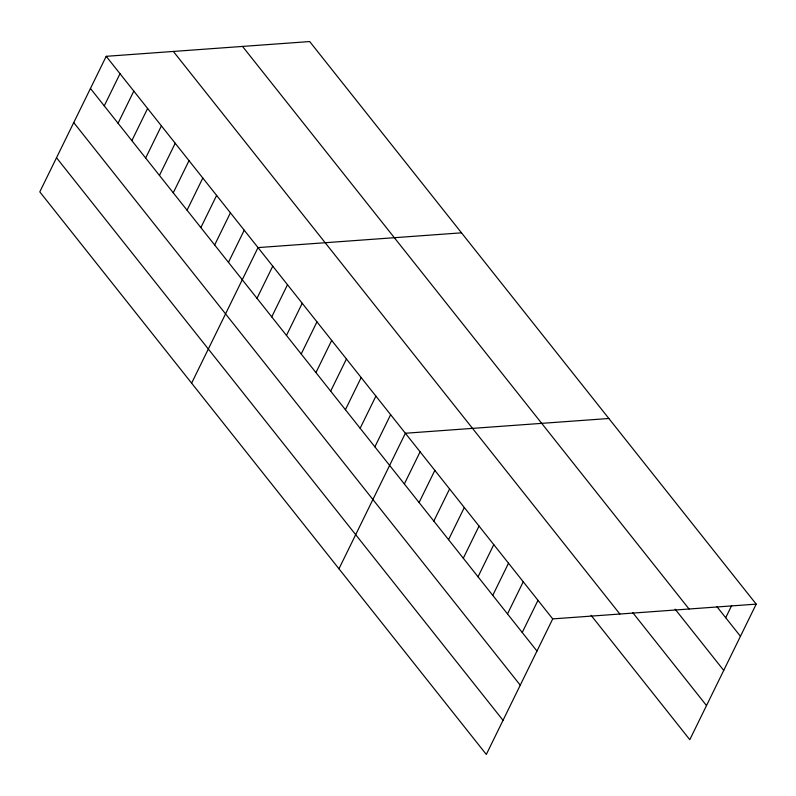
<?xml version="1.0" encoding="UTF-8"?>
<svg xmlns="http://www.w3.org/2000/svg" width="796" height="796" viewBox="0 0 796 796"><rect width="100%" height="100%" fill="white"/><g stroke="black" fill="none" stroke-linecap="round" stroke-linejoin="round"><path stroke-width="1.19" d="M756.2 604.134L309.684 41.551L106.206 56.317L39.8 191.866L486.316 754.449L552.722 618.9L756.2 604.134L689.794 739.683L591.07 615.298M104.256 105.868L120.007 73.71M118.057 123.251L133.808 91.092M131.857 140.643L147.608 108.485M145.658 158.026L161.409 125.877M159.459 175.419L175.21 143.26M173.259 192.811L189.01 160.653M187.06 210.194L202.811 178.045M200.861 227.586L216.611 195.428M214.661 244.979L230.412 212.821M228.462 262.362L244.223 230.203M191.617 383.145L258.023 247.596L461.501 232.83M256.999 298.321L272.759 266.163M271.735 316.888L287.485 284.729M286.47 335.444L302.221 303.296M301.206 354.011L316.957 321.863M315.942 372.578L331.693 340.419M330.678 391.144L346.429 358.986M345.414 409.711L361.165 377.553M360.15 428.278L375.901 396.119M374.886 446.845L390.637 414.686M338.967 568.792L405.373 433.253L608.85 418.487M404.358 483.968L420.109 451.81M419.084 502.535L434.845 470.376M433.82 521.101L449.581 488.943M448.556 539.668L464.317 507.51M463.292 558.235L479.043 526.076M478.028 576.792L493.779 544.643M492.764 595.358L508.515 563.21M507.5 613.925L523.251 581.767M522.236 632.492L537.987 600.333M725.713 617.726L731.683 605.527M716.868 606.592L740.449 636.293M242.531 46.427L689.057 609.01M675.107 609.149L723.733 670.411M632.84 612.741L706.51 705.564M173.349 51.442L619.875 614.024M106.206 56.317L552.722 618.9M90.446 88.475L536.972 651.058M73.739 122.594L520.256 685.177M56.516 157.747L503.032 720.33"/></g></svg>
